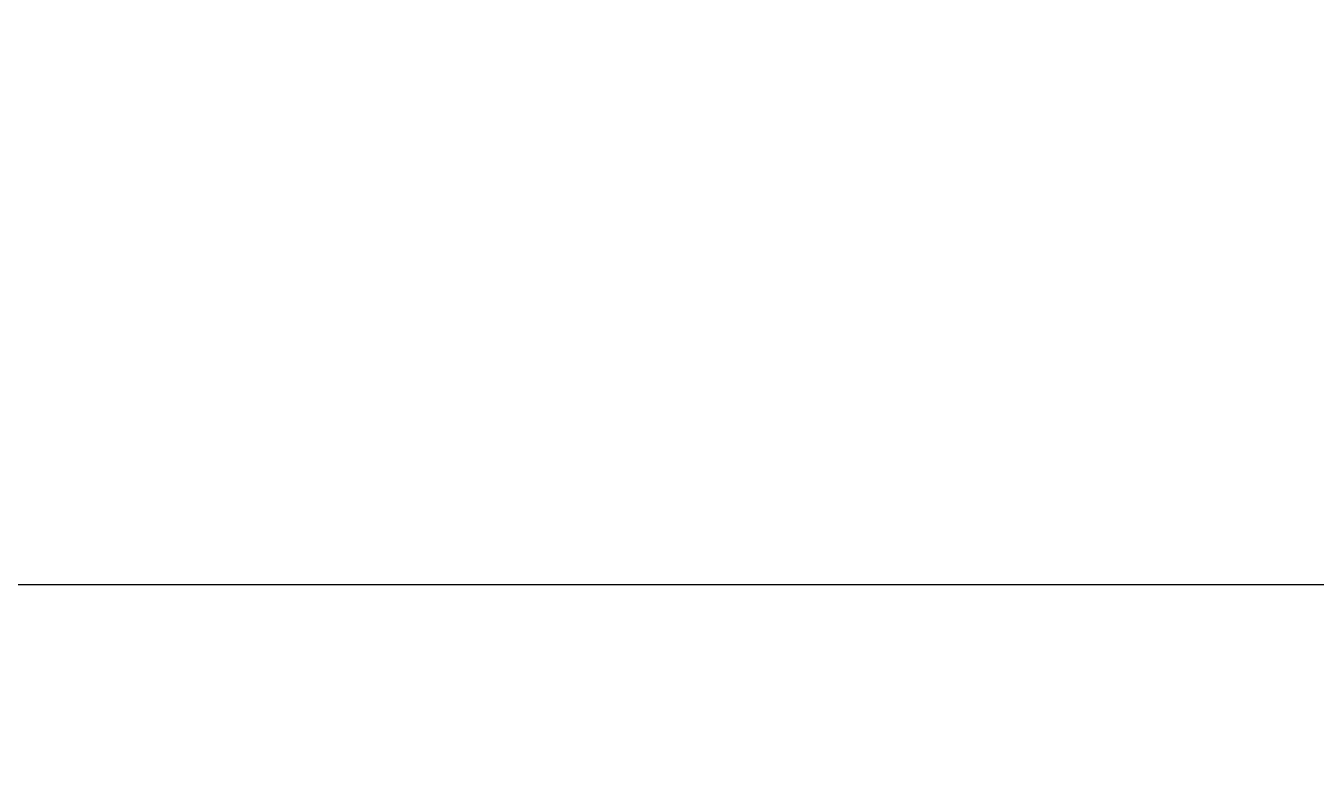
# Model space of a CAD drawing. Header units: millimetres. Extents: x -551172 to 232469, y -3435 to 261611.
# Drawn here: x 76554 to 78172, y 113164 to 114104 of the extents above; entities that cross this region are included whole.
import ezdxf
from ezdxf.enums import TextEntityAlignment as Align

# ---------------------------------------------------------------- set-up
doc = ezdxf.new("R2010")
doc.units = ezdxf.units.MM
doc.header["$LTSCALE"] = 10
for name, color, linetype in [('06-FUR', 6, 'Continuous'), ('F-SYM', 7, 'Continuous'), ('FORM(YOURNAME)-11', 1, 'Continuous')]:
    doc.layers.add(name, color=color, linetype=linetype)
doc.styles.add('YOURNAME', font='HY울릉도M.TTF')
doc.linetypes.add('ZIGZAG', pattern='A,0.0001,-0.2,[131,ltypeshp.shx,S=0.2,R=0,X=-0.2,Y=0],-0.4,[131,ltypeshp.shx,S=0.2,R=180,X=0.2,Y=0],-0.2', length=0.8001)

# ---------------------------------------------------------------- blocks, each defined once
blk = doc.blocks.new('FORM-PLAN')
at = {"layer": 'FORM(YOURNAME)-11', "color": 250}
blk.add_lwpolyline([(-72444.2, -3284.8), (11555.8, -3284.8), (11555.8, 56115.2), (-72444.2, 56115.2)], close=True, dxfattribs=at)
at = {"layer": 'FORM(YOURNAME)-11', "color": 3, "style": 'YOURNAME'}
for tag, height, p in [('1', 450.5, (9905.3, 18187.7)), ('2', 450.5, (9905.3, 17544.1)), ('3', 450.5, (9905.3, 16257)), ('4', 450.5, (9905.3, 14326.3)), ('5', 514.9, (9905.3, 12009.4)), ('6', 514.9, (9905.3, 9756.9)), ('7', 514.9, (9905.3, 7504.4)), ('8', 514.9, (9905.3, 5251.9)), ('9', 514.9, (9905.3, 2999.4)), ('10', 514.9, (5655, 811.3)), ('11', 514.9, (9905.3, 746.9)), ('12', 514.9, (5655, -1441.2)), ('13', 514.9, (9905.3, -1441.2))]:
    blk.add_attdef(tag, text='', height=height, dxfattribs=at).set_placement(p, align=Align.MIDDLE_RIGHT)

msp = doc.modelspace()

# ---------------------------------------------------------------- linework, layer by layer
at = {"layer": '06-FUR', "color": 1, "linetype": 'ZIGZAG', "ltscale": 100}
msp.add_circle((77280, 106770), 15680, dxfattribs=at)

# ---------------------------------------------------------------- block references
at = {"layer": 'F-SYM', "xscale": 0.2500000000000001, "yscale": 0.2500000000000001, "zscale": 0.2500000000000001}
msp.add_blockref('FORM-PLAN', (85639.9, 99374), dxfattribs=at)

doc.saveas('drawing.dxf')
